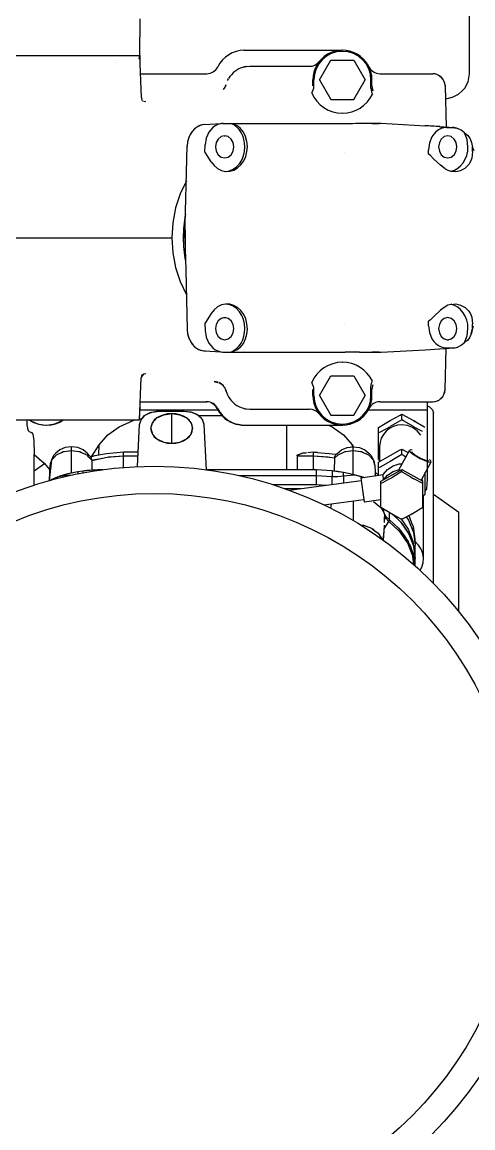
# Model space of a CAD drawing. Extents: x 1551 to 113148, y -1700 to 77018.
# Drawn here: x 18979.8 to 19162.6, y 11503.8 to 11952.2 of the extents above; entities that cross this region are included whole.
import ezdxf

# ---------------------------------------------------------------- set-up
doc = ezdxf.new("R2010")
doc.units = 0
doc.header["$LTSCALE"] = 500
doc.header["$MEASUREMENT"] = 0
doc.linetypes.add('SNT-025', pattern=[0.74, 0.4, -0.17, 0, -0.17])
doc.layers.get('0').update_dxf_attribs({"linetype": 'CONTINUOUS'})
doc.layers.add('GENERATORSETT', color=7, linetype='CONTINUOUS')

# ---------------------------------------------------------------- blocks, each defined once
blk = doc.blocks.new('GENERATOR-CENTER')
for p, q in [((-1599.02, -157.02), (-1599.02, -125.71)), ((-1732.69, -149.54), (-1732.66, -134.71)), ((-1690.61, -147.53), (-1690.35, -147.53)), ((-1690.35, -147.53), (-1650.86, -147.53)), ((-1647.51, -147.95), (-1647.51, -147.95)), ((-1821.07, -149.62), (-1755.29, -149.62)), ((-1755.29, -149.62), (-1748.69, -149.62)), ((-1748.69, -149.62), (-1732.79, -149.62)), ((-1733.05, -151.03), (-1732.69, -149.54)), ((-1732.83, -149.62), (-1732.22, -166.7)), ((-1732.79, -149.62), (-1732.67, -154.04)), ((-1659.85, -159.53), (-1655.23, -151.53)), ((-1655.23, -151.53), (-1645.99, -151.53)), ((-1645.99, -151.53), (-1641.37, -159.53)), ((-1644.62, -149.15), (-1644.62, -149.15)), ((-1642.15, -151.06), (-1642.15, -151.06)), ((-1742.65, -152.51), (-1742.62, -152.51)), ((-1690.69, -154.38), (-1689.6, -154.14)), ((-1689.6, -154.14), (-1688.11, -154.03)), ((-1688.11, -154.03), (-1663.98, -154.03)), ((-1732.56, -157.03), (-1705.61, -157.03)), ((-1697.99, -162.04), (-1697.75, -161.36)), ((-1697.16, -159.77), (-1696.75, -159.04)), ((-1662.61, -161.95), (-1662.61, -159.53)), ((-1662.19, -162.13), (-1662.19, -159.53)), ((-1659.85, -159.53), (-1655.23, -167.53)), ((-1645.99, -167.53), (-1641.37, -159.53)), ((-1639.03, -162.86), (-1639.03, -159.53)), ((-1638.61, -161.96), (-1638.61, -159.53)), ((-1635.35, -157.03), (-1613.98, -157.03)), ((-1612.1, -157.42), (-1612.09, -157.42)), ((-1612.09, -157.42), (-1612.03, -157.45)), ((-1611.05, -158.04), (-1610.56, -158.39)), ((-1609.95, -159.07), (-1609.8, -159.33)), ((-1609.48, -159.91), (-1609.42, -160.02)), ((-1609.42, -160.02), (-1608.98, -161.9)), ((-1601, -162.92), (-1599.61, -160.27)), ((-1599.61, -160.27), (-1599.02, -157.02)), ((-1698.78, -163.44), (-1698.17, -162.52)), ((-1698.17, -162.52), (-1697.78, -161.5)), ((-1639.03, -162.86), (-1638.76, -164.54)), ((-1638.76, -164.54), (-1638.41, -165.32)), ((-1638.61, -161.93), (-1638.51, -162.93)), ((-1638.61, -161.96), (-1638.51, -162.96)), ((-1638.51, -162.93), (-1638.21, -163.89)), ((-1638.51, -162.96), (-1638.21, -163.92)), ((-1638.21, -163.92), (-1638.21, -163.89)), ((-1608.98, -161.9), (-1608.54, -178.67)), ((-1605.93, -166.52), (-1603.59, -165.35)), ((-1603.59, -165.35), (-1601.99, -164.02)), ((-1601.99, -164.02), (-1601, -162.92)), ((-1732.24, -166.14), (-1732.05, -167.05)), ((-1732.05, -167.05), (-1731.82, -168.1)), ((-1731.23, -168.16), (-1730.29, -168.3)), ((-1655.23, -167.53), (-1645.99, -167.53)), ((-1606.26, -166.62), (-1608.84, -167.39)), ((-1606.26, -166.62), (-1605.93, -166.52)), ((-1650.61, -173.03), (-1650.46, -173.03)), ((-1710.15, -179.07), (-1711.27, -180.14)), ((-1709.35, -178.52), (-1710.5, -179.36)), ((-1708.88, -178.27), (-1710.15, -179.07)), ((-1708.1, -177.94), (-1709.35, -178.52)), ((-1707.51, -177.78), (-1708.88, -178.27)), ((-1706.78, -177.66), (-1708.1, -177.94)), ((-1706.08, -177.62), (-1707.51, -177.78)), ((-1706.78, -177.66), (-1699.59, -177.19)), ((-1703.15, -178.84), (-1704.77, -180.76)), ((-1702.18, -178.13), (-1703.15, -178.84)), ((-1701.13, -177.61), (-1702.18, -178.13)), ((-1700.03, -177.3), (-1701.13, -177.61)), ((-1698.9, -177.19), (-1700.03, -177.3)), ((-1699.09, -177.17), (-1699.59, -177.19)), ((-1699.09, -177.17), (-1649.53, -177.17)), ((-1698.9, -177.19), (-1695.74, -177.19)), ((-1694.62, -177.49), (-1695.74, -177.19)), ((-1694.56, -177.79), (-1695.74, -177.19)), ((-1693.01, -178.27), (-1694.62, -177.49)), ((-1693.48, -178.62), (-1694.56, -177.79)), ((-1692.51, -179.64), (-1693.48, -178.62)), ((-1691.92, -179.17), (-1693.01, -178.27)), ((-1690.76, -180.7), (-1691.92, -179.17)), ((-1643.61, -177.11), (-1643.03, -177.1)), ((-1643.04, -177.1), (-1643.04, -177.1)), ((-1642.96, -177.1), (-1643.04, -177.1)), ((-1643.04, -177.1), (-1638.52, -177.21)), ((-1642.96, -177.1), (-1638.6, -177.1)), ((-1638.6, -177.1), (-1634.85, -177.1)), ((-1638.52, -177.21), (-1635.7, -177.27)), ((-1634.87, -177.1), (-1617.11, -178.13)), ((-1634.87, -177.1), (-1634.85, -177.1)), ((-1617.11, -178.13), (-1617.11, -178.12)), ((-1610.62, -179.3), (-1611.68, -179.84)), ((-1611.26, -178.49), (-1605.45, -178.88)), ((-1611.12, -178.5), (-1611.12, -178.49)), ((-1611.12, -178.5), (-1608.66, -178.66)), ((-1609.49, -178.97), (-1610.62, -179.3)), ((-1608.34, -178.86), (-1609.49, -178.97)), ((-1608.34, -178.86), (-1605.93, -178.86)), ((-1605.93, -178.86), (-1605.98, -178.85)), ((-1605.93, -178.86), (-1604.4, -179.05)), ((-1605.42, -178.88), (-1605.33, -178.89)), ((-1605.42, -178.88), (-1605.33, -178.89)), ((-1602.43, -179.93), (-1603.9, -179.2)), ((-1712.95, -183.16), (-1713.35, -184.72)), ((-1712.89, -182.95), (-1713.34, -184.59)), ((-1712.33, -181.72), (-1712.95, -183.16)), ((-1712.19, -181.45), (-1712.89, -182.95)), ((-1711.5, -180.43), (-1712.33, -181.72)), ((-1711.27, -180.14), (-1712.19, -181.45)), ((-1710.5, -179.36), (-1711.5, -180.43)), ((-1705.84, -183.18), (-1706.25, -185.89)), ((-1704.77, -180.76), (-1705.84, -183.18)), ((-1700.93, -183.5), (-1701.73, -184.96)), ((-1699.73, -182.52), (-1700.93, -183.5)), ((-1698.32, -182.18), (-1699.73, -182.52)), ((-1698.56, -182.19), (-1698.09, -182.19)), ((-1696.91, -182.52), (-1698.32, -182.18)), ((-1695.72, -183.5), (-1696.91, -182.52)), ((-1694.92, -184.96), (-1695.72, -183.5)), ((-1691.68, -180.83), (-1692.51, -179.64)), ((-1691.02, -182.16), (-1691.68, -180.83)), ((-1690.53, -183.6), (-1691.02, -182.16)), ((-1689.89, -182.49), (-1690.76, -180.7)), ((-1690.23, -185.12), (-1690.53, -183.6)), ((-1689.34, -184.45), (-1689.89, -182.49)), ((-1614.3, -182.56), (-1615.35, -185.07)), ((-1613.55, -181.49), (-1614.3, -182.56)), ((-1612.67, -180.57), (-1613.55, -181.49)), ((-1611.68, -179.84), (-1612.67, -180.57)), ((-1610.49, -183.5), (-1611.29, -184.96)), ((-1609.29, -182.52), (-1610.49, -183.5)), ((-1607.88, -182.18), (-1609.29, -182.52)), ((-1606.47, -182.52), (-1607.88, -182.18)), ((-1605.27, -183.5), (-1606.47, -182.52)), ((-1604.47, -184.96), (-1605.27, -183.5)), ((-1601.12, -181.03), (-1602.43, -179.93)), ((-1601.12, -181.03), (-1601.05, -181.05)), ((-1600.06, -183.72), (-1601.12, -181.03)), ((-1601.05, -181.05), (-1599.93, -181.89)), ((-1599.69, -186.68), (-1600.06, -183.72)), ((-1599.93, -181.89), (-1598.99, -183.19)), ((-1598.99, -183.19), (-1598.27, -184.88)), ((-1714.46, -223.53), (-1713.52, -186.3)), ((-1713.34, -184.59), (-1713.52, -186.3)), ((-1713.35, -184.72), (-1713.51, -186.34)), ((-1706.33, -188.81), (-1706.25, -185.89)), ((-1701.73, -184.96), (-1702.01, -186.68)), ((-1702.01, -186.68), (-1701.73, -188.4)), ((-1694.64, -186.68), (-1694.92, -184.96)), ((-1694.92, -188.4), (-1694.64, -186.68)), ((-1690.28, -188.56), (-1690.13, -186.68)), ((-1690.13, -186.68), (-1690.23, -185.12)), ((-1689.14, -186.52), (-1689.34, -184.45)), ((-1689.29, -188.59), (-1689.14, -186.52)), ((-1615.35, -185.07), (-1615.71, -187.85)), ((-1615.71, -189.64), (-1615.71, -187.85)), ((-1611.29, -184.96), (-1611.57, -186.68)), ((-1611.57, -186.68), (-1611.29, -188.4)), ((-1604.19, -186.68), (-1604.47, -184.96)), ((-1604.47, -188.4), (-1604.19, -186.68)), ((-1599.81, -188.43), (-1599.69, -186.68)), ((-1598.42, -184.42), (-1597.92, -186.3)), ((-1598.27, -184.88), (-1597.9, -186.8)), ((-1597.92, -186.3), (-1597.79, -186.94)), ((-1597.79, -186.94), (-1597.33, -188.2)), ((-1706.04, -189.15), (-1706.33, -188.81)), ((-1703.81, -192.8), (-1706.04, -189.15)), ((-1701.73, -188.4), (-1700.93, -189.86)), ((-1700.93, -189.86), (-1699.73, -190.84)), ((-1699.73, -190.84), (-1698.32, -191.18)), ((-1698.32, -191.18), (-1696.91, -190.84)), ((-1696.91, -190.84), (-1695.72, -189.86)), ((-1695.72, -189.86), (-1694.92, -188.4)), ((-1692.37, -193.55), (-1691.42, -192.06)), ((-1691.72, -193.97), (-1690.61, -192.4)), ((-1691.42, -192.06), (-1690.71, -190.38)), ((-1690.71, -190.38), (-1690.28, -188.56)), ((-1690.61, -192.4), (-1689.78, -190.58)), ((-1689.78, -190.58), (-1689.29, -188.59)), ((-1649.95, -188.91), (-1649.95, -188.91)), ((-1615.01, -190.09), (-1615.71, -189.64)), ((-1613.55, -191.61), (-1615.01, -190.09)), ((-1610.86, -194.16), (-1613.55, -191.61)), ((-1611.29, -188.4), (-1610.49, -189.86)), ((-1610.49, -189.86), (-1609.29, -190.84)), ((-1609.29, -190.84), (-1607.88, -191.18)), ((-1607.88, -191.18), (-1606.47, -190.84)), ((-1606.47, -190.84), (-1605.27, -189.86)), ((-1605.27, -189.86), (-1604.47, -188.4)), ((-1601.63, -193.14), (-1600.8, -191.71)), ((-1600.8, -191.71), (-1600.19, -190.12)), ((-1600.19, -190.12), (-1599.81, -188.43)), ((-1598.62, -192.62), (-1599.35, -193.78)), ((-1598.15, -191.33), (-1598.62, -192.62)), ((-1597.82, -188.51), (-1598.15, -191.33)), ((-1703.81, -192.8), (-1702.63, -194.3)), ((-1702.63, -194.3), (-1701.22, -195.48)), ((-1701.22, -195.48), (-1699.65, -196.27)), ((-1699.65, -196.27), (-1697.97, -196.65)), ((-1697.97, -196.65), (-1696.27, -196.6)), ((-1697.87, -196.66), (-1696.33, -196.38)), ((-1696.33, -196.38), (-1694.87, -195.75)), ((-1696.27, -196.6), (-1694.62, -196.12)), ((-1694.87, -195.75), (-1693.54, -194.79)), ((-1694.62, -196.12), (-1693.08, -195.23)), ((-1693.54, -194.79), (-1692.37, -193.55)), ((-1693.08, -195.23), (-1691.72, -193.97)), ((-1608.9, -195.58), (-1610.86, -194.16)), ((-1608.9, -195.58), (-1607.8, -196.15)), ((-1607.8, -196.15), (-1606.65, -196.51)), ((-1606.65, -196.51), (-1604.64, -196.66)), ((-1606.53, -196.54), (-1605.14, -196.1)), ((-1605.14, -196.1), (-1603.83, -195.37)), ((-1604.64, -196.66), (-1602.65, -196.23)), ((-1603.83, -195.37), (-1602.65, -194.37)), ((-1602.65, -194.37), (-1601.63, -193.14)), ((-1602.65, -196.23), (-1600.85, -195.26)), ((-1600.85, -195.26), (-1599.35, -193.78)), ((-1713.87, -200.41), (-1716.41, -205.73)), ((-1713.87, -200.41), (-1713.87, -200.41)), ((-1716.41, -205.73), (-1718.27, -211.45)), ((-1718.27, -211.45), (-1719.39, -217.43)), ((-1714.22, -214.03), (-1714.21, -214.03)), ((-1719.39, -217.43), (-1719.77, -223.53)), ((-1802.42, -223.53), (-1776.46, -223.53)), ((-1776.46, -223.53), (-1738.84, -223.53)), ((-1738.84, -223.53), (-1735.8, -223.53)), ((-1735.8, -223.53), (-1728.8, -223.53)), ((-1728.8, -223.53), (-1722.4, -223.53)), ((-1722.4, -223.53), (-1719.77, -223.53)), ((-1719.77, -223.53), (-1719.77, -223.53)), ((-1719.77, -223.53), (-1719.77, -223.53)), ((-1719.77, -223.53), (-1719.39, -229.63)), ((-1714.46, -223.53), (-1714.13, -236.62)), ((-1714.37, -220.45), (-1714.37, -226.61)), ((-1719.39, -229.63), (-1718.27, -235.6)), ((-1714.22, -233.02), (-1714.21, -233.02)), ((-1718.27, -235.6), (-1716.41, -241.32)), ((-1714.13, -236.62), (-1713.52, -260.76)), ((-1716.41, -241.32), (-1713.87, -246.65)), ((-1713.87, -246.65), (-1713.87, -246.65)), ((-1699.65, -250.79), (-1701.22, -251.58)), ((-1697.97, -250.41), (-1699.65, -250.79)), ((-1696.27, -250.46), (-1697.97, -250.41)), ((-1696.3, -250.69), (-1697.82, -250.4)), ((-1694.85, -251.32), (-1696.3, -250.69)), ((-1694.62, -250.94), (-1696.27, -250.46)), ((-1693.08, -251.83), (-1694.62, -250.94)), ((-1607.8, -250.91), (-1608.9, -251.48)), ((-1606.65, -250.54), (-1607.8, -250.91)), ((-1606.65, -250.54), (-1604.64, -250.39)), ((-1605.14, -250.96), (-1606.53, -250.52)), ((-1603.83, -251.69), (-1605.14, -250.96)), ((-1604.64, -250.39), (-1602.65, -250.82)), ((-1602.65, -250.82), (-1600.85, -251.8)), ((-1703.81, -254.26), (-1706.04, -257.91)), ((-1702.63, -252.75), (-1703.81, -254.26)), ((-1701.22, -251.58), (-1702.63, -252.75)), ((-1693.52, -252.28), (-1694.85, -251.32)), ((-1692.36, -253.53), (-1693.52, -252.28)), ((-1691.72, -253.09), (-1693.08, -251.83)), ((-1691.41, -255.01), (-1692.36, -253.53)), ((-1690.61, -254.66), (-1691.72, -253.09)), ((-1690.71, -256.69), (-1691.41, -255.01)), ((-1689.78, -256.48), (-1690.61, -254.66)), ((-1613.55, -255.45), (-1615.01, -256.96)), ((-1610.86, -252.9), (-1613.55, -255.45)), ((-1608.9, -251.48), (-1610.86, -252.9)), ((-1602.65, -252.68), (-1603.83, -251.69)), ((-1601.63, -253.92), (-1602.65, -252.68)), ((-1600.8, -255.35), (-1601.63, -253.92)), ((-1600.85, -251.8), (-1599.35, -253.28)), ((-1600.19, -256.94), (-1600.8, -255.35)), ((-1599.35, -253.28), (-1598.62, -254.44)), ((-1598.62, -254.44), (-1598.15, -255.73)), ((-1706.04, -257.91), (-1706.33, -258.24)), ((-1706.33, -258.24), (-1706.25, -261.17)), ((-1701.73, -258.66), (-1702.01, -260.38)), ((-1700.93, -257.2), (-1701.73, -258.66)), ((-1699.73, -256.22), (-1700.93, -257.2)), ((-1698.32, -255.88), (-1699.73, -256.22)), ((-1698.56, -255.89), (-1698.09, -255.89)), ((-1696.91, -256.22), (-1698.32, -255.88)), ((-1695.72, -257.2), (-1696.91, -256.22)), ((-1694.92, -258.66), (-1695.72, -257.2)), ((-1694.64, -260.38), (-1694.92, -258.66)), ((-1690.28, -258.5), (-1690.71, -256.69)), ((-1690.13, -260.38), (-1690.28, -258.5)), ((-1689.29, -258.47), (-1689.78, -256.48)), ((-1689.14, -260.54), (-1689.29, -258.47)), ((-1649.95, -258.14), (-1649.95, -258.15)), ((-1615.01, -256.96), (-1615.71, -257.42)), ((-1615.71, -259.21), (-1615.71, -257.42)), ((-1615.71, -259.21), (-1615.35, -261.99)), ((-1611.29, -258.66), (-1611.57, -260.38)), ((-1610.49, -257.2), (-1611.29, -258.66)), ((-1609.29, -256.22), (-1610.49, -257.2)), ((-1607.88, -255.88), (-1609.29, -256.22)), ((-1606.47, -256.22), (-1607.88, -255.88)), ((-1605.27, -257.2), (-1606.47, -256.22)), ((-1604.47, -258.66), (-1605.27, -257.2)), ((-1604.19, -260.38), (-1604.47, -258.66)), ((-1599.81, -258.63), (-1600.19, -256.94)), ((-1599.69, -260.38), (-1599.81, -258.63)), ((-1598.15, -255.73), (-1597.82, -258.55)), ((-1597.55, -259.38), (-1597.92, -260.75)), ((-1713.52, -260.76), (-1713.34, -262.47)), ((-1713.51, -260.71), (-1713.35, -262.34)), ((-1713.35, -262.34), (-1712.95, -263.89)), ((-1713.34, -262.47), (-1712.89, -264.11)), ((-1712.95, -263.89), (-1712.33, -265.34)), ((-1712.89, -264.11), (-1712.19, -265.61)), ((-1706.25, -261.17), (-1705.84, -263.87)), ((-1705.84, -263.87), (-1704.77, -266.3)), ((-1702.01, -260.38), (-1701.73, -262.1)), ((-1701.73, -262.1), (-1700.93, -263.56)), ((-1700.93, -263.56), (-1699.73, -264.54)), ((-1696.91, -264.54), (-1695.72, -263.56)), ((-1695.72, -263.56), (-1694.92, -262.1)), ((-1694.92, -262.1), (-1694.64, -260.38)), ((-1691.02, -264.9), (-1690.53, -263.45)), ((-1690.53, -263.45), (-1690.23, -261.93)), ((-1690.23, -261.93), (-1690.13, -260.38)), ((-1689.89, -264.57), (-1689.34, -262.6)), ((-1689.34, -262.6), (-1689.14, -260.54)), ((-1615.35, -261.99), (-1614.3, -264.5)), ((-1614.3, -264.5), (-1613.55, -265.57)), ((-1611.57, -260.38), (-1611.29, -262.1)), ((-1611.29, -262.1), (-1610.49, -263.56)), ((-1610.49, -263.56), (-1609.29, -264.54)), ((-1606.47, -264.54), (-1605.27, -263.56)), ((-1605.27, -263.56), (-1604.47, -262.1)), ((-1604.47, -262.1), (-1604.19, -260.38)), ((-1601.12, -266.03), (-1600.06, -263.33)), ((-1600.06, -263.33), (-1599.69, -260.38)), ((-1598.99, -263.87), (-1599.93, -265.17)), ((-1598.27, -262.18), (-1598.99, -263.87)), ((-1598.42, -262.63), (-1597.92, -260.75)), ((-1597.9, -260.26), (-1598.27, -262.18)), ((-1597.92, -260.75), (-1597.92, -260.75)), ((-1712.33, -265.34), (-1711.5, -266.62)), ((-1712.19, -265.61), (-1711.27, -266.92)), ((-1711.5, -266.62), (-1710.5, -267.7)), ((-1711.27, -266.92), (-1710.15, -267.99)), ((-1710.5, -267.7), (-1709.35, -268.54)), ((-1710.15, -267.99), (-1708.88, -268.79)), ((-1709.35, -268.54), (-1708.1, -269.11)), ((-1708.88, -268.79), (-1707.51, -269.28)), ((-1704.77, -266.3), (-1703.15, -268.22)), ((-1703.15, -268.22), (-1702.18, -268.93)), ((-1702.18, -268.93), (-1701.13, -269.45)), ((-1699.73, -264.54), (-1698.32, -264.88)), ((-1698.32, -264.88), (-1696.91, -264.54)), ((-1693.01, -268.79), (-1694.62, -269.57)), ((-1694.56, -269.26), (-1693.48, -268.44)), ((-1693.48, -268.44), (-1692.51, -267.42)), ((-1691.92, -267.89), (-1693.01, -268.79)), ((-1692.51, -267.42), (-1691.68, -266.23)), ((-1691.92, -267.89), (-1690.76, -266.36)), ((-1691.68, -266.23), (-1691.02, -264.9)), ((-1690.76, -266.36), (-1689.89, -264.57)), ((-1634.86, -269.96), (-1617.11, -268.93)), ((-1617.11, -268.93), (-1611.12, -268.56)), ((-1613.55, -265.57), (-1612.67, -266.48)), ((-1612.67, -266.48), (-1611.68, -267.22)), ((-1611.68, -267.22), (-1610.62, -267.76)), ((-1611.21, -268.57), (-1605.47, -268.18)), ((-1611.12, -268.56), (-1609, -268.42)), ((-1610.62, -267.76), (-1609.49, -268.09)), ((-1609.49, -268.09), (-1608.34, -268.2)), ((-1609.29, -264.54), (-1607.88, -264.88)), ((-1608.98, -285.16), (-1608.54, -268.39)), ((-1608.34, -268.2), (-1605.93, -268.2)), ((-1608.11, -264.87), (-1607.65, -264.87)), ((-1607.88, -264.88), (-1606.47, -264.54)), ((-1605.98, -268.2), (-1605.93, -268.2)), ((-1605.57, -268.19), (-1605.46, -268.18)), ((-1605.57, -268.19), (-1605.46, -268.18)), ((-1605.44, -268.18), (-1604.46, -268.02)), ((-1603.9, -267.85), (-1602.43, -267.12)), ((-1602.43, -267.12), (-1601.12, -266.03)), ((-1601.12, -266.03), (-1601.05, -266)), ((-1599.93, -265.17), (-1601.05, -266)), ((-1708.1, -269.11), (-1706.78, -269.4)), ((-1707.51, -269.28), (-1706.08, -269.44)), ((-1706.78, -269.4), (-1699.59, -269.86)), ((-1701.13, -269.45), (-1700.03, -269.76)), ((-1700.03, -269.76), (-1698.9, -269.87)), ((-1699.59, -269.86), (-1699.09, -269.88)), ((-1699.09, -269.88), (-1649.53, -269.88)), ((-1698.9, -269.87), (-1695.74, -269.87)), ((-1695.74, -269.87), (-1694.56, -269.26)), ((-1694.62, -269.57), (-1695.74, -269.87)), ((-1643.61, -269.94), (-1643.02, -269.96)), ((-1643.04, -269.95), (-1638.52, -269.85)), ((-1642.96, -269.96), (-1643.04, -269.95)), ((-1642.96, -269.96), (-1638.6, -269.96)), ((-1638.6, -269.96), (-1634.86, -269.96)), ((-1638.52, -269.85), (-1635.7, -269.79)), ((-1650.61, -274.03), (-1650.46, -274.03)), ((-1732.84, -297.43), (-1732.22, -280.36)), ((-1732.24, -280.92), (-1732.05, -280.01)), ((-1732.05, -280.01), (-1731.05, -278.85)), ((-1732.05, -280.01), (-1731.82, -278.96)), ((-1730.29, -278.76), (-1731.23, -278.9)), ((-1702.62, -281.82), (-1701.28, -282.19)), ((-1701, -282.09), (-1702.62, -281.82)), ((-1701.28, -282.19), (-1701.03, -282.17)), ((-1700.5, -282.29), (-1700.08, -282.69)), ((-1699.57, -282.86), (-1700.5, -282.29)), ((-1659.85, -287.53), (-1655.23, -279.53)), ((-1655.23, -279.53), (-1645.99, -279.53)), ((-1645.99, -279.53), (-1641.37, -287.53)), ((-1638.76, -282.51), (-1638.41, -281.74)), ((-1699.05, -283.47), (-1700.08, -282.69)), ((-1698.78, -283.62), (-1699.57, -282.86)), ((-1699.05, -283.47), (-1698.78, -283.62)), ((-1698.78, -283.81), (-1698.53, -284.1)), ((-1698.45, -284.19), (-1698.75, -283.79)), ((-1697.78, -285.55), (-1698.45, -284.05)), ((-1697.75, -285.69), (-1697.87, -285.31)), ((-1697.62, -286.12), (-1697.16, -287.29)), ((-1662.61, -287.53), (-1662.61, -285.11)), ((-1662.19, -287.53), (-1662.19, -284.93)), ((-1639.03, -284.19), (-1638.76, -282.51)), ((-1639.03, -287.53), (-1639.03, -284.2)), ((-1638.51, -284.1), (-1638.61, -285.09)), ((-1638.51, -284.13), (-1638.61, -285.13)), ((-1638.61, -287.53), (-1638.61, -285.09)), ((-1638.21, -283.14), (-1638.51, -284.1)), ((-1638.21, -283.17), (-1638.51, -284.13)), ((-1638.21, -283.14), (-1638.21, -283.17)), ((-1609.42, -287.04), (-1608.98, -285.16)), ((-1732.57, -290.03), (-1705.61, -290.03)), ((-1697.16, -287.29), (-1696.75, -288.02)), ((-1659.85, -287.53), (-1655.23, -295.53)), ((-1645.99, -295.53), (-1641.37, -287.53)), ((-1635.35, -290.03), (-1613.98, -290.03)), ((-1616.11, -293.28), (-1616.11, -290.03)), ((-1613.98, -290.03), (-1612.09, -289.64)), ((-1612.09, -289.64), (-1611.92, -289.56)), ((-1611.05, -289.01), (-1610.56, -288.66)), ((-1609.95, -287.98), (-1609.8, -287.73)), ((-1609.48, -287.16), (-1609.42, -287.04)), ((-1732.8, -297.43), (-1732.65, -292.28)), ((-1732.68, -293.28), (-1701.1, -293.28)), ((-1732.23, -297.33), (-1730.77, -295.67)), ((-1732.12, -297.15), (-1730.37, -295.38)), ((-1730.77, -295.67), (-1728.6, -294.46)), ((-1730.37, -295.38), (-1727.81, -294.2)), ((-1728.6, -294.46), (-1725.97, -293.85)), ((-1727.81, -294.2), (-1724.81, -293.79)), ((-1725.97, -293.85), (-1724.81, -293.79)), ((-1725.82, -296.61), (-1723.06, -295.31)), ((-1724.53, -295.86), (-1725.82, -296.61)), ((-1724.81, -293.79), (-1714.81, -293.79)), ((-1724.81, -293.79), (-1714.81, -293.79)), ((-1723.06, -295.31), (-1724.53, -295.86)), ((-1723.06, -295.31), (-1719.81, -294.85)), ((-1721.47, -294.97), (-1723.06, -295.31)), ((-1719.81, -294.85), (-1721.47, -294.97)), ((-1719.81, -306.87), (-1719.81, -294.85)), ((-1719.81, -306.87), (-1719.81, -294.85)), ((-1719.81, -294.85), (-1716.56, -295.31)), ((-1718.15, -294.97), (-1719.81, -294.85)), ((-1716.56, -295.31), (-1718.15, -294.97)), ((-1716.56, -295.31), (-1713.8, -296.61)), ((-1715.09, -295.86), (-1716.56, -295.31)), ((-1713.8, -296.61), (-1715.09, -295.86)), ((-1714.81, -293.79), (-1712.07, -294.13)), ((-1714.81, -293.79), (-1711.81, -294.2)), ((-1712.07, -294.13), (-1709.68, -295.1)), ((-1711.81, -294.2), (-1709.25, -295.38)), ((-1709.68, -295.1), (-1707.89, -296.6)), ((-1709.25, -295.38), (-1707.5, -297.15)), ((-1709.05, -295.57), (-1699.44, -295.57)), ((-1700.3, -294.57), (-1698.39, -296.57)), ((-1690.69, -292.68), (-1689.6, -292.92)), ((-1689.6, -292.92), (-1688.11, -293.03)), ((-1688.11, -293.03), (-1663.98, -293.03)), ((-1655.23, -295.53), (-1645.99, -295.53)), ((-1640.11, -293.28), (-1616.11, -293.28)), ((-1631.27, -297.64), (-1627.21, -295.41)), ((-1627.21, -295.41), (-1626.52, -295.09)), ((-1626.52, -297.32), (-1626.52, -295.09)), ((-1626.52, -295.09), (-1621.77, -297.64)), ((-1616.16, -321.52), (-1616.11, -293.28)), ((-1616.11, -291.71), (-1615.23, -292.07)), ((-1615.23, -292.07), (-1614.03, -293.25)), ((-1614.03, -293.25), (-1613.61, -294.68)), ((-1613.61, -363.69), (-1613.61, -294.68)), ((-1825.64, -297.43), (-1755.29, -297.43)), ((-1778.61, -297.43), (-1778.54, -299.35)), ((-1778.54, -299.35), (-1778.34, -300.76)), ((-1777.31, -297.43), (-1776.59, -297.9)), ((-1776.59, -297.9), (-1774.51, -298.82)), ((-1774.22, -298.94), (-1773.71, -299.1)), ((-1773.71, -299.1), (-1770.91, -299.47)), ((-1770.37, -299.48), (-1767.21, -299.02)), ((-1767.21, -299.02), (-1764.73, -297.91)), ((-1764.73, -297.91), (-1763.9, -297.43)), ((-1755.29, -297.43), (-1748.69, -297.43)), ((-1748.69, -297.43), (-1732.8, -297.43)), ((-1745.69, -303.51), (-1741.05, -300.17)), ((-1741.05, -300.17), (-1735.47, -297.66)), ((-1735.47, -297.66), (-1734.54, -297.43)), ((-1733.65, -316.35), (-1732.81, -299.25)), ((-1732.81, -299.25), (-1732.12, -297.15)), ((-1732.81, -299.25), (-1732.23, -297.33)), ((-1732.78, -296.99), (-1731.7, -296.72)), ((-1728.31, -300.86), (-1727.66, -298.56)), ((-1728.15, -299.69), (-1728.31, -300.86)), ((-1727.66, -298.56), (-1728.15, -299.69)), ((-1727.66, -298.56), (-1725.82, -296.61)), ((-1726.88, -297.52), (-1727.66, -298.56)), ((-1725.82, -296.61), (-1726.88, -297.52)), ((-1724.81, -296.13), (-1724.81, -296.1)), ((-1724.81, -296.13), (-1724.81, -296.1)), ((-1714.81, -296.13), (-1714.81, -296.05)), ((-1714.81, -296.13), (-1714.81, -296.05)), ((-1713.8, -296.61), (-1711.96, -298.56)), ((-1712.74, -297.52), (-1713.8, -296.61)), ((-1711.96, -298.56), (-1712.74, -297.52)), ((-1711.96, -298.56), (-1711.31, -300.86)), ((-1711.47, -299.69), (-1711.96, -298.56)), ((-1711.31, -300.86), (-1711.47, -299.69)), ((-1707.89, -296.6), (-1706.94, -298.43)), ((-1707.5, -297.15), (-1706.81, -299.25)), ((-1706.94, -298.43), (-1706.81, -299.25)), ((-1706.81, -299.25), (-1705.9, -317.6)), ((-1706.81, -299.25), (-1705.9, -317.6)), ((-1698.39, -296.57), (-1697.15, -297.54)), ((-1697.15, -297.54), (-1694.53, -298.81)), ((-1694.53, -298.81), (-1690.61, -299.53)), ((-1690.61, -299.53), (-1690.35, -299.53)), ((-1690.35, -299.53), (-1650.86, -299.53)), ((-1673.16, -317.56), (-1673.16, -299.53)), ((-1673.16, -317.56), (-1673.16, -299.53)), ((-1656.21, -299.53), (-1654.77, -300.18)), ((-1654.77, -300.18), (-1650.13, -303.51)), ((-1650.86, -299.53), (-1650.61, -299.53)), ((-1636.02, -300.46), (-1631.27, -297.64)), ((-1631.27, -300.14), (-1635.33, -302.36)), ((-1629.96, -300.05), (-1631.52, -300.86)), ((-1626.52, -297.32), (-1631.27, -300.13)), ((-1628.28, -299.55), (-1629.96, -300.05)), ((-1626.52, -299.38), (-1628.28, -299.55)), ((-1625.83, -297.77), (-1626.52, -297.32)), ((-1624.25, -299.66), (-1626.52, -299.38)), ((-1621.77, -300.13), (-1625.83, -297.77)), ((-1622.13, -300.5), (-1624.25, -299.66)), ((-1621.77, -297.64), (-1617.58, -300.09)), ((-1620.93, -298.17), (-1621.77, -297.64)), ((-1618.16, -302.13), (-1621.77, -300.14)), ((-1617.58, -300.09), (-1617.19, -300.34)), ((-1778.34, -300.76), (-1778.01, -301.67)), ((-1778.01, -301.67), (-1777.55, -302.07)), ((-1777.55, -302.07), (-1776.64, -302.49)), ((-1776.64, -302.49), (-1776.05, -303.13)), ((-1776.05, -303.13), (-1775.72, -305.58)), ((-1749.15, -307.5), (-1745.69, -303.51)), ((-1728.31, -300.86), (-1727.66, -303.16)), ((-1728.31, -300.86), (-1728.15, -302.03)), ((-1728.15, -302.03), (-1727.66, -303.16)), ((-1727.66, -303.16), (-1725.82, -305.11)), ((-1727.66, -303.16), (-1726.88, -304.2)), ((-1726.88, -304.2), (-1725.82, -305.11)), ((-1713.8, -305.11), (-1711.96, -303.16)), ((-1713.8, -305.11), (-1712.74, -304.2)), ((-1712.74, -304.2), (-1711.96, -303.16)), ((-1711.96, -303.16), (-1711.31, -300.86)), ((-1711.96, -303.16), (-1711.47, -302.03)), ((-1711.47, -302.03), (-1711.31, -300.86)), ((-1650.13, -303.51), (-1646.67, -307.5)), ((-1636.02, -302.68), (-1636.02, -300.46)), ((-1635.33, -302.36), (-1636.02, -302.68)), ((-1636.02, -308.18), (-1636.02, -302.68)), ((-1634.84, -304.81), (-1635.35, -306.47)), ((-1634, -303.29), (-1634.84, -304.81)), ((-1632.88, -301.96), (-1634, -303.29)), ((-1631.52, -300.86), (-1632.88, -301.96)), ((-1620.29, -301.83), (-1622.13, -300.5)), ((-1618.85, -303.58), (-1620.29, -301.83)), ((-1775.72, -305.58), (-1775.61, -311.4)), ((-1762.94, -308.63), (-1765.15, -309.54)), ((-1760.42, -308.32), (-1762.94, -308.63)), ((-1760.42, -308.77), (-1760.42, -308.24)), ((-1760.42, -308.77), (-1760.42, -308.24)), ((-1757.89, -308.63), (-1760.42, -308.32)), ((-1760.42, -309.8), (-1760.42, -308.77)), ((-1760.42, -309.8), (-1760.42, -308.77)), ((-1755.68, -309.54), (-1757.89, -308.63)), ((-1752.39, -312.39), (-1749.15, -307.5)), ((-1749.34, -311.63), (-1749.15, -307.5)), ((-1749.34, -311.63), (-1749.15, -307.5)), ((-1725.82, -305.11), (-1723.06, -306.41)), ((-1725.82, -305.11), (-1724.53, -305.86)), ((-1724.53, -305.86), (-1723.06, -306.41)), ((-1723.06, -306.41), (-1719.81, -306.87)), ((-1723.06, -306.41), (-1721.47, -306.76)), ((-1721.47, -306.76), (-1719.81, -306.87)), ((-1719.81, -306.87), (-1716.56, -306.41)), ((-1719.81, -306.87), (-1718.15, -306.76)), ((-1718.15, -306.76), (-1716.56, -306.41)), ((-1716.56, -306.41), (-1713.8, -305.11)), ((-1716.56, -306.41), (-1715.09, -305.86)), ((-1715.09, -305.86), (-1713.8, -305.11)), ((-1650.94, -309.54), (-1648.72, -308.63)), ((-1648.72, -308.63), (-1646.2, -308.32)), ((-1646.67, -307.5), (-1646.63, -308.29)), ((-1646.67, -307.5), (-1646.63, -308.29)), ((-1646.67, -307.5), (-1646.17, -308.24)), ((-1646.2, -308.77), (-1646.2, -308.24)), ((-1646.2, -308.77), (-1646.2, -308.24)), ((-1646.2, -308.32), (-1643.68, -308.63)), ((-1646.2, -309.8), (-1646.2, -308.77)), ((-1646.2, -309.8), (-1646.2, -308.77)), ((-1643.68, -308.63), (-1641.46, -309.54)), ((-1636.02, -313.41), (-1636.02, -308.18)), ((-1635.35, -306.47), (-1635.52, -308.18)), ((-1635.49, -314.25), (-1635.49, -308.18)), ((-1627.21, -309.55), (-1626.52, -309.23)), ((-1626.52, -311.46), (-1626.52, -309.23)), ((-1626.52, -309.23), (-1623.87, -310.6)), ((-1775.61, -318.02), (-1775.61, -311.4)), ((-1775.61, -311.4), (-1771.48, -315)), ((-1769.33, -321.99), (-1768.45, -313.6)), ((-1768.61, -313.72), (-1768.99, -314.88)), ((-1767.68, -311.86), (-1768.61, -313.72)), ((-1768.61, -314.16), (-1768.45, -313.6)), ((-1768.45, -313.6), (-1768.17, -313.29)), ((-1768.17, -313.29), (-1767.07, -312.13)), ((-1768.17, -313.29), (-1767.95, -312.87)), ((-1767.95, -312.87), (-1767.07, -312.13)), ((-1766.78, -310.82), (-1767.68, -311.86)), ((-1767.07, -312.13), (-1766.57, -311.6)), ((-1765.15, -309.54), (-1766.78, -310.82)), ((-1766.57, -311.6), (-1766.27, -311.46)), ((-1766.27, -311.46), (-1764.48, -310.61)), ((-1766.27, -311.46), (-1766.01, -311.24)), ((-1766.01, -311.24), (-1764.48, -310.61)), ((-1764.48, -310.61), (-1763.75, -310.27)), ((-1763.75, -310.27), (-1763.57, -310.24)), ((-1763.57, -310.24), (-1760.42, -309.8)), ((-1763.57, -310.24), (-1763.39, -310.17)), ((-1763.39, -310.17), (-1760.42, -309.8)), ((-1760.42, -309.8), (-1757.26, -310.24)), ((-1760.42, -318.83), (-1760.42, -309.8)), ((-1760.42, -318.83), (-1760.42, -309.8)), ((-1760.42, -309.8), (-1757.44, -310.17)), ((-1757.44, -310.17), (-1757.26, -310.24)), ((-1757.26, -310.24), (-1757.08, -310.27)), ((-1757.08, -310.27), (-1756.35, -310.61)), ((-1756.35, -310.61), (-1754.56, -311.46)), ((-1756.35, -310.61), (-1754.82, -311.24)), ((-1754.05, -310.82), (-1755.68, -309.54)), ((-1754.82, -311.24), (-1754.56, -311.46)), ((-1754.56, -311.46), (-1754.26, -311.6)), ((-1754.26, -311.6), (-1753.76, -312.13)), ((-1752.94, -312.1), (-1754.05, -310.82)), ((-1753.76, -312.13), (-1752.46, -313.51)), ((-1753.76, -312.13), (-1752.88, -312.87)), ((-1753.25, -312.67), (-1753.17, -312.63)), ((-1753.23, -312.7), (-1753.14, -312.66)), ((-1752.5, -312.31), (-1752.94, -312.1)), ((-1752.88, -312.87), (-1752.46, -313.51)), ((-1752.7, -312.48), (-1752.45, -312.88)), ((-1751.01, -312.01), (-1752.5, -312.31)), ((-1752.46, -312.87), (-1752.25, -313.82)), ((-1752.46, -312.87), (-1752.46, -312.87)), ((-1752.46, -313.51), (-1752.38, -313.6)), ((-1752.38, -313.6), (-1752.25, -313.82)), ((-1752.25, -313.82), (-1745.98, -312.48)), ((-1752.25, -313.82), (-1751, -313.47)), ((-1752.25, -313.82), (-1752.14, -317.65)), ((-1746.24, -311.09), (-1751.01, -312.01)), ((-1751, -313.47), (-1747.77, -312.86)), ((-1739.31, -310.46), (-1746.24, -311.09)), ((-1745.98, -312.48), (-1739.31, -312.02)), ((-1745.63, -312.46), (-1745.25, -312.38)), ((-1745.25, -312.38), (-1739.31, -312.02)), ((-1740.6, -312.11), (-1740.58, -312.09)), ((-1740.6, -312.11), (-1740.58, -312.09)), ((-1739.31, -310.4), (-1733.36, -310.4)), ((-1739.31, -310.8), (-1739.31, -310.4)), ((-1739.31, -312.02), (-1739.31, -310.46)), ((-1739.31, -312.02), (-1739.31, -310.8)), ((-1739.31, -316.7), (-1739.31, -312.02)), ((-1739.31, -316.7), (-1739.31, -312.02)), ((-1739.31, -312.02), (-1733.44, -312.02)), ((-1739.31, -312.02), (-1733.44, -312.02)), ((-1668.99, -312.02), (-1668.9, -311.76)), ((-1668.99, -312.02), (-1662.31, -312.02)), ((-1668.99, -312.02), (-1668.97, -317.56)), ((-1668.99, -312.02), (-1668.97, -317.56)), ((-1668.99, -312.02), (-1662.31, -312.02)), ((-1668.9, -311.76), (-1668.87, -311.75)), ((-1668.83, -311.73), (-1666.58, -310.8)), ((-1668.83, -311.74), (-1668.76, -311.61)), ((-1668.76, -311.61), (-1667.18, -311.05)), ((-1666.58, -310.8), (-1666.5, -310.79)), ((-1666.45, -310.79), (-1666.42, -310.78)), ((-1666.44, -310.79), (-1665.39, -310.69)), ((-1666.42, -310.78), (-1665.22, -310.67)), ((-1664.68, -310.62), (-1662.47, -310.4)), ((-1662.47, -310.4), (-1662.31, -310.4)), ((-1662.31, -310.8), (-1662.31, -310.4)), ((-1662.31, -310.46), (-1662.31, -310.41)), ((-1662.31, -310.41), (-1660.69, -310.52)), ((-1662.31, -310.41), (-1655.97, -310.95)), ((-1662.31, -310.98), (-1662.31, -310.46)), ((-1662.31, -312.02), (-1662.31, -310.8)), ((-1662.31, -312.02), (-1662.31, -310.98)), ((-1662.31, -312.02), (-1656.37, -312.38)), ((-1662.31, -317.56), (-1662.31, -312.02)), ((-1662.31, -317.56), (-1662.31, -312.02)), ((-1662.31, -312.02), (-1655.64, -312.48)), ((-1661.48, -312.07), (-1661.48, -312.07)), ((-1661.48, -312.07), (-1661.48, -312.07)), ((-1661.19, -312.08), (-1661.19, -312.09)), ((-1661.19, -312.08), (-1661.19, -312.09)), ((-1656.37, -312.38), (-1655.83, -312.47)), ((-1655.97, -310.95), (-1653.51, -311.25)), ((-1655.64, -312.48), (-1653.68, -312.8)), ((-1653.8, -318.05), (-1653.68, -312.8)), ((-1653.68, -312.8), (-1652.36, -311.6)), ((-1653.68, -312.8), (-1653.61, -312.15)), ((-1653.61, -312.15), (-1653.54, -311.89)), ((-1653.51, -311.25), (-1652.91, -311.14)), ((-1653.51, -311.81), (-1653.44, -311.72)), ((-1653.44, -311.72), (-1653.13, -311.38)), ((-1652.91, -311.14), (-1650.94, -309.54)), ((-1652.36, -311.6), (-1652.07, -311.46)), ((-1652.07, -311.46), (-1650.27, -310.61)), ((-1652.07, -311.46), (-1651.8, -311.24)), ((-1651.8, -311.24), (-1650.27, -310.61)), ((-1650.27, -310.61), (-1649.53, -310.27)), ((-1649.53, -310.27), (-1649.36, -310.24)), ((-1649.36, -310.24), (-1646.2, -309.8)), ((-1649.36, -310.24), (-1649.18, -310.17)), ((-1649.18, -310.17), (-1646.2, -309.8)), ((-1646.2, -309.8), (-1643.05, -310.24)), ((-1646.2, -319.45), (-1646.2, -309.8)), ((-1646.2, -319.45), (-1646.2, -309.8)), ((-1646.2, -309.8), (-1643.23, -310.17)), ((-1643.23, -310.17), (-1643.05, -310.24)), ((-1643.05, -310.24), (-1642.87, -310.27)), ((-1642.87, -310.27), (-1642.14, -310.61)), ((-1642.14, -310.61), (-1640.34, -311.46)), ((-1642.14, -310.61), (-1640.61, -311.24)), ((-1641.46, -309.54), (-1639.83, -310.82)), ((-1640.61, -311.24), (-1640.34, -311.46)), ((-1640.34, -311.46), (-1640.05, -311.6)), ((-1640.05, -311.6), (-1639.54, -312.13)), ((-1639.83, -310.82), (-1638.93, -311.86)), ((-1639.54, -312.13), (-1638.45, -313.29)), ((-1639.54, -312.13), (-1638.67, -312.87)), ((-1638.93, -311.86), (-1638.01, -313.72)), ((-1638.67, -312.87), (-1638.45, -313.29)), ((-1638.45, -313.29), (-1638.16, -313.6)), ((-1638.16, -313.6), (-1638, -314.16)), ((-1638.01, -313.72), (-1637.63, -314.88)), ((-1636.02, -314.59), (-1631.27, -311.78)), ((-1636.02, -313.41), (-1635.5, -313.76)), ((-1631.27, -311.78), (-1627.21, -309.55)), ((-1626.52, -311.46), (-1631.27, -314.27)), ((-1627.71, -317.62), (-1623.41, -309.75)), ((-1624.9, -312.48), (-1626.52, -311.46)), ((-1623.13, -309.52), (-1623.42, -309.75)), ((-1623.42, -309.75), (-1623.08, -310.32)), ((-1622.26, -309.64), (-1623.13, -309.52)), ((-1623.08, -310.32), (-1622.12, -311.16)), ((-1622.54, -310.19), (-1622.4, -310.51)), ((-1622.4, -310.51), (-1621.26, -311.51)), ((-1622.12, -311.16), (-1619.01, -313.08)), ((-1621.26, -311.51), (-1618.93, -312.91)), ((-1619.01, -313.08), (-1615.88, -314.4)), ((-1618.93, -312.91), (-1616.69, -313.87)), ((-1614.76, -313.96), (-1615.24, -313.46)), ((-1775.61, -318.02), (-1771.43, -315.06)), ((-1775.61, -323.87), (-1775.61, -318.02)), ((-1771.48, -315), (-1769.2, -317.6)), ((-1769.42, -322.01), (-1769.12, -315.95)), ((-1769.12, -315.95), (-1768.99, -315.48)), ((-1768.99, -315.48), (-1768.61, -314.16)), ((-1768.99, -314.88), (-1768.61, -314.16)), ((-1768.99, -315.48), (-1768.99, -314.88)), ((-1761.28, -319.02), (-1757.87, -318.3)), ((-1761.1, -318.97), (-1757.87, -318.3)), ((-1757.87, -318.3), (-1755.9, -317.99)), ((-1757.87, -318.3), (-1755.9, -317.99)), ((-1757.87, -318.3), (-1757.86, -319.26)), ((-1757.87, -318.3), (-1757.86, -319.26)), ((-1755.9, -317.99), (-1749.78, -317.56)), ((-1755.9, -317.99), (-1755.18, -317.89)), ((-1755.9, -317.99), (-1755.9, -318.88)), ((-1755.9, -317.99), (-1755.9, -318.88)), ((-1755.18, -317.89), (-1749.78, -317.56)), ((-1755.18, -317.89), (-1754.12, -317.83)), ((-1754.64, -317.9), (-1754.12, -317.83)), ((-1754.18, -317.83), (-1754.04, -317.81)), ((-1754.12, -317.83), (-1752.17, -317.65)), ((-1754.04, -317.81), (-1752.19, -317.65)), ((-1752.19, -317.65), (-1752.14, -317.65)), ((-1752.17, -316.8), (-1752.14, -317.65)), ((-1752.17, -317.65), (-1752.14, -317.65)), ((-1752.14, -317.65), (-1749.79, -317.56)), ((-1752.14, -317.65), (-1749.79, -317.56)), ((-1749.79, -317.56), (-1749.78, -317.56)), ((-1749.79, -317.56), (-1749.78, -317.56)), ((-1749.78, -317.56), (-1747.58, -317.56)), ((-1749.78, -317.56), (-1747.58, -317.56)), ((-1705.91, -317.56), (-1661.13, -317.56)), ((-1705.91, -317.56), (-1661.13, -317.56)), ((-1661.13, -317.56), (-1654.79, -317.92)), ((-1661.13, -317.56), (-1654.79, -317.92)), ((-1661.13, -319.95), (-1661.13, -317.56)), ((-1661.13, -319.95), (-1661.13, -317.56)), ((-1654.79, -317.92), (-1654.2, -317.99)), ((-1654.79, -317.92), (-1654.77, -320.31)), ((-1654.79, -317.92), (-1652.43, -318.25)), ((-1654.79, -317.92), (-1654.77, -320.31)), ((-1654.2, -317.99), (-1652.65, -318.2)), ((-1652.65, -318.2), (-1650.13, -318.62)), ((-1652.43, -318.25), (-1650.13, -318.62)), ((-1638, -314.16), (-1637.63, -315.48)), ((-1638, -314.16), (-1637.63, -314.88)), ((-1637.63, -315.48), (-1637.63, -314.88)), ((-1637.63, -315.48), (-1637.5, -315.95)), ((-1637.5, -315.95), (-1637.29, -318.45)), ((-1636.02, -316.82), (-1636.02, -314.59)), ((-1635.33, -316.5), (-1636.02, -316.82)), ((-1636.02, -319.89), (-1636.02, -316.82)), ((-1631.27, -314.28), (-1635.33, -316.5)), ((-1635.02, -322.3), (-1626.52, -317.5)), ((-1634.02, -319.6), (-1632.29, -317.45)), ((-1632.29, -317.45), (-1630.04, -315.98)), ((-1632.29, -319.74), (-1630.04, -318.26)), ((-1630.04, -315.98), (-1627.64, -315.26)), ((-1630.04, -318.26), (-1627.61, -317.45)), ((-1627.71, -317.62), (-1627.48, -318.06)), ((-1627.64, -315.26), (-1626.38, -315.19)), ((-1626.52, -317.5), (-1618.02, -322.3)), ((-1626.52, -318.38), (-1626.52, -317.5)), ((-1618.72, -321.91), (-1614.61, -314.33)), ((-1616.69, -313.87), (-1615.63, -314.04)), ((-1615.88, -314.4), (-1614.92, -314.56)), ((-1615.63, -314.04), (-1615.48, -313.89)), ((-1614.92, -314.56), (-1614.59, -314.33)), ((-1614.59, -314.33), (-1614.76, -313.96)), ((-1769.34, -321.99), (-1768.87, -321.71)), ((-1769.33, -321.99), (-1769.28, -321.96)), ((-1768.9, -321.87), (-1768.87, -321.85)), ((-1768.9, -321.87), (-1768.87, -321.85)), ((-1768.87, -321.85), (-1765.55, -320.38)), ((-1768.87, -321.85), (-1765.55, -320.38)), ((-1768.87, -321.71), (-1767.67, -321.2)), ((-1767.78, -321.25), (-1766.79, -320.78)), ((-1767.62, -321.17), (-1766.1, -320.53)), ((-1766.79, -320.78), (-1765.94, -320.47)), ((-1766.06, -320.51), (-1765.55, -320.29)), ((-1765.55, -320.38), (-1761.77, -319.68)), ((-1765.55, -320.38), (-1761.77, -319.68)), ((-1765.55, -320.29), (-1765.04, -320.14)), ((-1765.19, -320.19), (-1764.55, -319.96)), ((-1764.99, -320.12), (-1763.32, -319.6)), ((-1764.55, -319.96), (-1762.86, -319.47)), ((-1763.24, -319.58), (-1761.76, -319.13)), ((-1761.77, -319.68), (-1760.17, -319.74)), ((-1761.77, -319.68), (-1760.17, -319.74)), ((-1761.76, -319.13), (-1761.31, -319.03)), ((-1761.43, -319.06), (-1761.1, -318.97)), ((-1692.6, -319.95), (-1661.13, -319.95)), ((-1692.6, -319.95), (-1661.13, -319.95)), ((-1672.2, -325.91), (-1642.98, -321.91)), ((-1661.13, -323.61), (-1661.13, -319.95)), ((-1661.13, -319.95), (-1654.77, -320.31)), ((-1661.13, -323.61), (-1661.13, -319.95)), ((-1661.13, -319.95), (-1654.77, -320.31)), ((-1654.8, -323.53), (-1654.77, -320.31)), ((-1654.77, -320.31), (-1652.44, -320.38)), ((-1654.77, -320.31), (-1652.44, -320.38)), ((-1652.44, -320.38), (-1650.15, -320.07)), ((-1652.44, -320.38), (-1650.15, -320.07)), ((-1650.15, -320.07), (-1650.13, -318.62)), ((-1650.15, -320.07), (-1650.13, -318.62)), ((-1650.15, -320.07), (-1646.02, -319.63)), ((-1650.15, -320.07), (-1646.02, -319.63)), ((-1650.15, -320.07), (-1650.11, -322.88)), ((-1650.13, -318.62), (-1646.42, -319.4)), ((-1650.13, -318.62), (-1646.42, -319.4)), ((-1646.42, -319.4), (-1646.13, -319.47)), ((-1646.36, -319.41), (-1646.02, -319.49)), ((-1646.02, -319.49), (-1645.4, -319.65)), ((-1646.02, -319.63), (-1645.4, -319.65)), ((-1646.02, -319.63), (-1645.4, -319.65)), ((-1645.41, -319.65), (-1645.4, -319.65)), ((-1645.4, -319.65), (-1642.37, -320.53)), ((-1645.4, -319.65), (-1642.26, -320.57)), ((-1643.06, -320.92), (-1634.02, -319.6)), ((-1643.06, -320.92), (-1642.36, -326.79)), ((-1642.37, -320.53), (-1642.16, -320.61)), ((-1642.23, -320.58), (-1641.91, -320.68)), ((-1637.37, -318.55), (-1637.3, -320.08)), ((-1637.31, -319.74), (-1636.94, -320.03)), ((-1637.29, -318.45), (-1637.21, -318.67)), ((-1637.21, -318.67), (-1636.02, -319.83)), ((-1635.02, -323.18), (-1635.02, -322.3)), ((-1631.48, -321.34), (-1634.4, -322.92)), ((-1634.02, -319.61), (-1634.02, -319.6)), ((-1633.89, -321.66), (-1634.02, -319.61)), ((-1633.74, -321.58), (-1632.29, -319.74)), ((-1631.48, -321.34), (-1630.81, -320.96)), ((-1630.81, -320.96), (-1630.73, -320.92)), ((-1630.73, -320.92), (-1630.13, -320.58)), ((-1626.52, -318.38), (-1630.13, -320.58)), ((-1626.12, -318.67), (-1626.52, -318.38)), ((-1622.98, -320.54), (-1626.12, -318.67)), ((-1622.98, -320.54), (-1622.31, -320.92)), ((-1622.31, -320.92), (-1622.24, -320.96)), ((-1622.24, -320.96), (-1621.63, -321.3)), ((-1618.02, -323.18), (-1621.63, -321.3)), ((-1618.43, -321.38), (-1618.16, -322.22)), ((-1618.02, -323.18), (-1618.02, -322.3)), ((-1617.02, -322.32), (-1617.02, -318.78)), ((-1617.02, -327.55), (-1617.02, -322.32)), ((-1616.4, -325.35), (-1616.16, -321.52)), ((-1678.95, -323.61), (-1661.13, -323.61)), ((-1674.04, -325.26), (-1667.4, -325.26)), ((-1661.13, -323.61), (-1657.08, -323.84)), ((-1659.91, -323.68), (-1659.73, -324.22)), ((-1642.36, -326.79), (-1641.72, -330.63)), ((-1634.4, -322.92), (-1635.02, -323.18)), ((-1635.02, -327.42), (-1635.02, -323.18)), ((-1618.02, -327.42), (-1618.02, -323.18)), ((-1617.02, -326.23), (-1616.4, -325.35)), ((-1658.15, -331.85), (-1641.92, -329.61)), ((-1655.26, -333.27), (-1655.05, -331.42)), ((-1646.2, -330.2), (-1646.2, -338.22)), ((-1641.72, -330.63), (-1641.67, -330.58)), ((-1641.67, -330.58), (-1635.02, -329.71)), ((-1637.95, -330.43), (-1635.08, -332.85)), ((-1635.02, -328.14), (-1635.02, -327.42)), ((-1635.02, -328.94), (-1635.02, -328.14)), ((-1635.02, -332.78), (-1635.02, -328.94)), ((-1618.02, -328.14), (-1618.02, -327.42)), ((-1618.02, -328.2), (-1617.02, -327.55)), ((-1618.02, -328.94), (-1618.02, -328.14)), ((-1618.02, -332.78), (-1618.02, -328.94)), ((-1617.74, -352.89), (-1617.74, -328.02)), ((-1613.61, -327.51), (-1603.33, -334.78)), ((-1635.08, -332.85), (-1633.81, -335)), ((-1635.02, -332.78), (-1631.41, -334.98)), ((-1633.81, -335), (-1633.75, -333.63)), ((-1633.81, -335), (-1633.75, -333.63)), ((-1633.81, -335), (-1632.93, -336.56)), ((-1633.81, -335), (-1632.93, -336.56)), ((-1633.81, -335), (-1633.57, -336.14)), ((-1633.57, -336.14), (-1633.49, -336.7)), ((-1631.55, -337.93), (-1631.45, -334.96)), ((-1631.55, -337.93), (-1631.45, -334.96)), ((-1631.41, -334.98), (-1630.81, -335.32)), ((-1630.81, -335.32), (-1630.73, -335.36)), ((-1630.73, -335.36), (-1630.06, -335.74)), ((-1630.45, -335.52), (-1627.04, -338.74)), ((-1630.11, -335.71), (-1629.43, -336.29)), ((-1630.06, -335.74), (-1627.14, -337.32)), ((-1626.52, -337.58), (-1622.91, -335.7)), ((-1623.82, -335.88), (-1622.52, -339.12)), ((-1623.82, -335.88), (-1623.66, -336.12)), ((-1623.66, -336.12), (-1622.52, -339.12)), ((-1622.91, -335.7), (-1622.31, -335.36)), ((-1622.31, -335.36), (-1622.24, -335.32)), ((-1622.24, -335.32), (-1621.56, -334.94)), ((-1621.56, -334.94), (-1618.42, -333.07)), ((-1618.42, -333.07), (-1618.02, -332.78)), ((-1603.33, -375.22), (-1603.33, -334.78)), ((-1643.41, -339.91), (-1642.32, -340.03)), ((-1642.32, -340.03), (-1642.16, -340.09)), ((-1642.16, -340.09), (-1640.95, -340.54)), ((-1642.16, -340.09), (-1641.99, -340.11)), ((-1641.99, -340.11), (-1640.95, -340.54)), ((-1640.95, -340.54), (-1638.83, -341.32)), ((-1633.73, -342.54), (-1633.52, -340.01)), ((-1633.65, -341.52), (-1631.77, -338.54)), ((-1633.65, -341.52), (-1631.77, -338.54)), ((-1633.51, -338.97), (-1633.49, -336.7)), ((-1633.51, -338.37), (-1633.46, -337.46)), ((-1633.49, -336.7), (-1633.46, -337.46)), ((-1633.49, -336.7), (-1633.18, -337.13)), ((-1633.49, -336.7), (-1633.18, -337.13)), ((-1633.18, -337.13), (-1631.77, -338.54)), ((-1633.18, -337.13), (-1631.77, -338.54)), ((-1632.93, -336.56), (-1631.55, -337.93)), ((-1632.93, -336.56), (-1631.55, -337.93)), ((-1631.77, -338.54), (-1631.55, -337.93)), ((-1631.77, -338.54), (-1631.55, -337.93)), ((-1631.77, -338.54), (-1627.8, -342.29)), ((-1631.77, -338.54), (-1628.21, -341.78)), ((-1631.55, -337.93), (-1627.97, -341.19)), ((-1629.43, -336.29), (-1628.02, -337.82)), ((-1628.71, -336.5), (-1628.54, -336.92)), ((-1628.54, -336.92), (-1628.53, -336.99)), ((-1628.53, -336.99), (-1628.47, -337.33)), ((-1627.14, -337.32), (-1626.52, -337.58)), ((-1627.04, -338.74), (-1623.8, -343.39)), ((-1626.93, -337.41), (-1623.96, -341.67)), ((-1626.66, -339.3), (-1626.05, -339.96)), ((-1626.05, -339.96), (-1624.51, -342.38)), ((-1624.75, -336.73), (-1623.8, -338.09)), ((-1623.8, -338.09), (-1621.81, -343.08)), ((-1623.8, -338.09), (-1621.81, -343.08)), ((-1622.52, -339.12), (-1621.93, -340.62)), ((-1621.93, -340.62), (-1621.26, -345.76)), ((-1621.91, -340.74), (-1621.86, -340.86)), ((-1638.83, -341.32), (-1638.58, -341.51)), ((-1638.58, -341.51), (-1637.45, -342.33)), ((-1638.58, -341.51), (-1638.29, -341.62)), ((-1638.29, -341.62), (-1637.45, -342.33)), ((-1637.45, -342.33), (-1636.09, -343.33)), ((-1636.09, -343.33), (-1635.86, -343.67)), ((-1635.86, -343.67), (-1635.12, -344.77)), ((-1635.86, -343.67), (-1635.55, -343.94)), ((-1635.55, -343.94), (-1635.12, -344.77)), ((-1635.12, -344.77), (-1634.4, -345.84)), ((-1634.04, -346.17), (-1633.73, -342.54)), ((-1633.91, -346.25), (-1633.73, -342.54)), ((-1628.21, -341.78), (-1627.8, -342.29)), ((-1627.97, -341.19), (-1625.1, -344.79)), ((-1627.8, -342.29), (-1627.43, -342.64)), ((-1627.56, -341.7), (-1627.18, -342.06)), ((-1627.43, -342.64), (-1624.74, -346.5)), ((-1627.18, -342.06), (-1626.53, -342.99)), ((-1626.79, -343.56), (-1625.36, -345.35)), ((-1625.1, -344.79), (-1623, -348.64)), ((-1623.96, -341.67), (-1621.98, -346.63)), ((-1623.8, -343.39), (-1621.81, -348.38)), ((-1623.69, -343.65), (-1623.5, -343.95)), ((-1623.5, -343.95), (-1621.86, -348.18)), ((-1623.38, -344.26), (-1622.75, -344.71)), ((-1623.38, -344.26), (-1622.75, -344.71)), ((-1621.86, -340.86), (-1621.26, -345.76)), ((-1621.81, -343.08), (-1621.13, -348.24)), ((-1621.81, -343.08), (-1621.13, -348.24)), ((-1634.4, -345.84), (-1634.38, -345.92)), ((-1625.36, -345.35), (-1624.74, -346.5)), ((-1624.74, -346.5), (-1624.22, -347.24)), ((-1624.47, -345.95), (-1623.95, -346.69)), ((-1624.22, -347.24), (-1622.25, -352.17)), ((-1623.95, -346.69), (-1623.63, -347.49)), ((-1623.9, -348.03), (-1623.28, -349.18)), ((-1623.28, -349.18), (-1622.65, -351.18)), ((-1623, -348.64), (-1621.72, -352.68)), ((-1621.98, -346.63), (-1621.31, -351.77)), ((-1621.86, -348.18), (-1621.85, -348.28)), ((-1621.81, -348.38), (-1621.13, -353.54)), ((-1621.31, -351.77), (-1621.13, -348.24)), ((-1621.31, -351.77), (-1621.13, -348.24)), ((-1621.26, -345.76), (-1621.13, -348.24)), ((-1621.26, -345.76), (-1621.13, -348.24)), ((-1621.21, -346.65), (-1621.17, -346.61)), ((-1619.73, -348.15), (-1621.17, -346.61)), ((-1621.13, -353.54), (-1621.13, -348.24)), ((-1621.13, -353.54), (-1621.13, -348.24)), ((-1618.66, -349.83), (-1619.73, -348.15)), ((-1622.36, -350.66), (-1621.96, -351.66)), ((-1622.25, -352.17), (-1622.19, -352.61)), ((-1622.19, -352.61), (-1621.76, -355.97)), ((-1622.19, -352.61), (-1622.01, -353.18)), ((-1622.01, -353.18), (-1621.72, -356)), ((-1621.96, -351.66), (-1621.91, -352.1)), ((-1621.72, -352.68), (-1621.34, -356.34)), ((-1621.31, -352.2), (-1621.31, -351.77)), ((-1621.27, -356.4), (-1621.13, -353.54)), ((-1621.27, -356.4), (-1621.13, -353.54)), ((-1621.13, -356.52), (-1621.13, -353.54)), ((-1621.13, -356.52), (-1621.13, -353.54)), ((-1617.97, -351.61), (-1618.66, -349.83)), ((-1617.69, -353.45), (-1617.97, -351.61)), ((-1617.83, -355.29), (-1617.69, -353.45)), ((-1619.08, -358.39), (-1618.37, -357.09)), ((-1618.37, -357.09), (-1617.83, -355.29))]:
    blk.add_line(p, q)
for radius in [158.85, 147.81]:
    blk.add_circle((-1726.88, -475.05), radius)
for centre, radius, start, end in [((-1690.35, -159.53), 12, 90.0001, 153.8209), ((-1650.61, -159.53), 12, 359.9996, 180.0004), ((-1650.61, -159.53), 11.58, 0.0085, 179.9915), ((-1650.61, -159.53), 12, 90.062, 90.1079), ((-1663.98, -149.03), 5, 269.9998, 321.8557), ((-1705.61, -152.03), 5, 270.0024, 333.8174), ((-1688.11, -164.03), 10, 105.0011, 149.996), ((-1688.11, -164.03), 10, 102.8727, 104.9187), ((-1688.11, -164.03), 10, 98.6036, 102.8776), ((-1650.61, -159.53), 12, 29.0856, 29.9292), ((-1650.61, -159.53), 12, 26.1797, 29.2147), ((-1635.35, -152.03), 5, 206.1786, 270.0003), ((-1635.35, -152.03), 5, 206.179, 270), ((-1613.98, -162.03), 5, 1.5007, 89.9993), ((-1613.98, -162.03), 5, 36.2199, 46.7501), ((-1666.8, -162.12), 4.61, 324.6654, 359.9573), ((-1650.61, -159.53), 13.5, 202.9446, 270), ((-1650.61, -159.53), 13.5, 270, 334.6044), ((-1650.49, 202.69), 379.86, 270.1445, 271.0385), ((-1649.2, -745.01), 567.8, 86.1546, 86.7607), ((-1605.99, -185.28), 6.43, 85.1534, 89.8503), ((-1605.94, -185.01), 6.15, 70.6674, 89.9082), ((-1616.86, -188.56), 19.03, 0.1611, 5.3002), ((-1665.5, -223.45), 49.62, 169.0533, 180.0849), ((-1665.5, -223.6), 49.62, 179.9151, 190.9467), ((-1616.86, -258.5), 19.03, 354.6998, 359.8394), ((-1605.99, -261.78), 6.43, 270.1497, 274.6424), ((-1605.94, -262.05), 6.15, 270.0918, 289.3309), ((-1605.99, -261.78), 6.43, 288.1868, 289.0126), ((-1650.49, -649.76), 379.88, 88.9615, 89.8555), ((-1650.61, -287.53), 13.5, 90, 157.0554), ((-1650.61, -287.53), 13.5, 25.3955, 90), ((-1666.8, -284.93), 4.61, 0.0437, 35.3347), ((-1688.11, -283.03), 10, 194.6328, 198.0005), ((-1613.98, -285.03), 5, 270.0007, 358.4993), ((-1705.86, -295.03), 5, 78.7783, 89.9998), ((-1705.61, -295.03), 5, 26.1826, 89.9976), ((-1705.86, -295.03), 5, 26.179, 66.2304), ((-1688.11, -283.03), 10, 210.004, 254.9989), ((-1650.61, -287.53), 12, 179.9996, 0.0004), ((-1650.61, -287.53), 11.58, 180.0085, 359.9915), ((-1635.35, -295.03), 5, 89.9997, 153.8214), ((-1635.35, -295.03), 5, 90.0026, 153.8196), ((-1613.98, -285.03), 5, 313.2238, 323.7813), ((-1690.61, -287.53), 12, 206.179, 238.8034), ((-1690.35, -287.53), 12, 206.1791, 269.9999), ((-1688.11, -283.03), 10, 255.0807, 257.1262), ((-1688.11, -283.03), 10, 257.1213, 261.3964), ((-1663.98, -298.03), 5, 38.1443, 90.0002), ((-1770.61, -287.53), 12, 236.2702, 303.7032), ((-1770.61, -287.53), 12, 275.5549, 303.7695), ((-1690.61, -287.53), 12, 240.5439, 254.4395), ((-1690.61, -287.53), 12, 263.2187, 270)]:
    blk.add_arc(centre, radius, start, end)

msp = doc.modelspace()

# ---------------------------------------------------------------- block references
at = {"layer": 'GENERATORSETT', "linetype": 'SNT-025'}
msp.add_blockref('GENERATOR-CENTER', (20760.293, 12088.276), dxfattribs=at)

doc.saveas('drawing.dxf')
